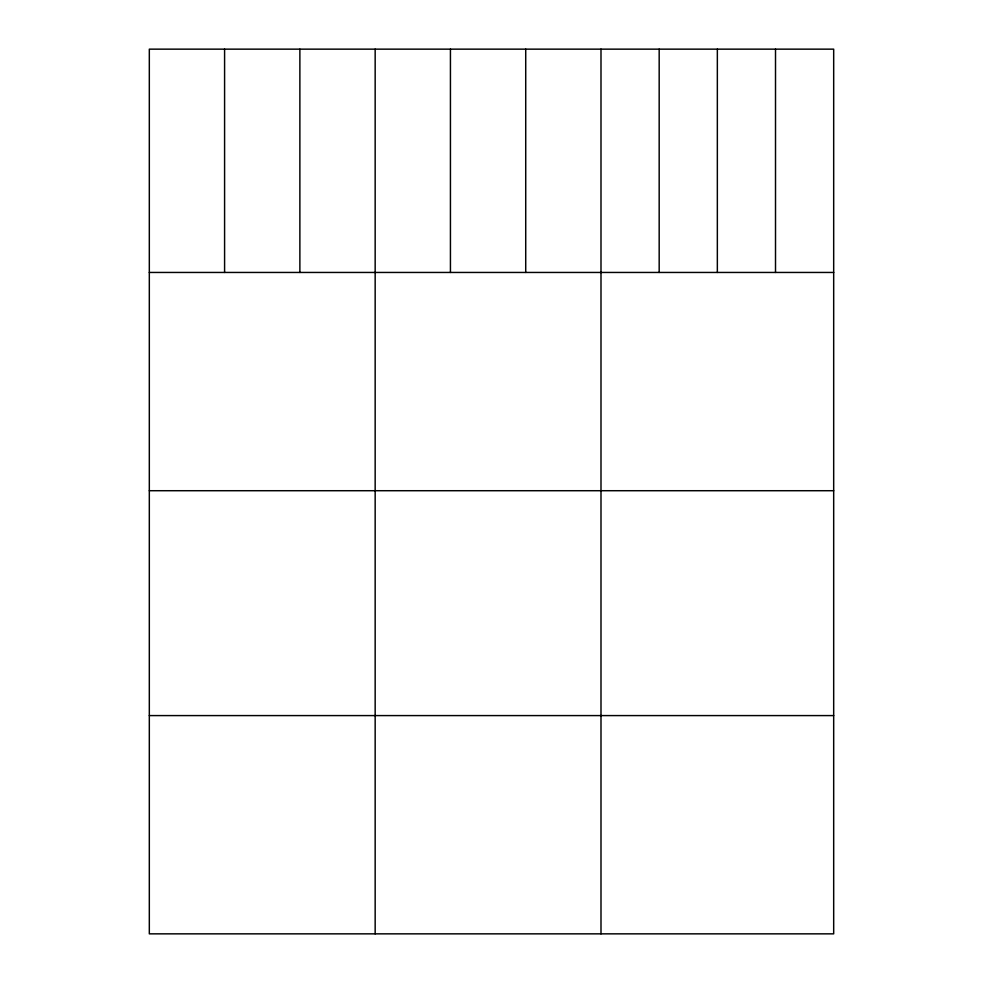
<?xml version="1.0" encoding="UTF-8"?>
<svg xmlns="http://www.w3.org/2000/svg" width="983" height="983" viewBox="0 0 983 983"><rect width="100%" height="100%" fill="white"/><g stroke="black" fill="none" stroke-linecap="round" stroke-linejoin="round"><path stroke-width="1.47" d="M833.682 272.451L833.682 933.85L149.318 933.85L149.318 49.15L833.682 49.15L833.682 272.451L149.318 272.451M149.318 490.714L833.682 490.714M149.318 715.587L833.682 715.587M775.513 49.15L775.513 272.451M717.344 49.15L717.344 272.451M659.175 49.15L659.175 272.451M600.994 49.15L600.994 933.85M525.721 49.15L525.721 272.451M450.435 49.15L450.435 272.451M375.162 49.15L375.162 933.85M299.876 49.15L299.876 272.451M224.591 49.15L224.591 272.451"/></g></svg>
